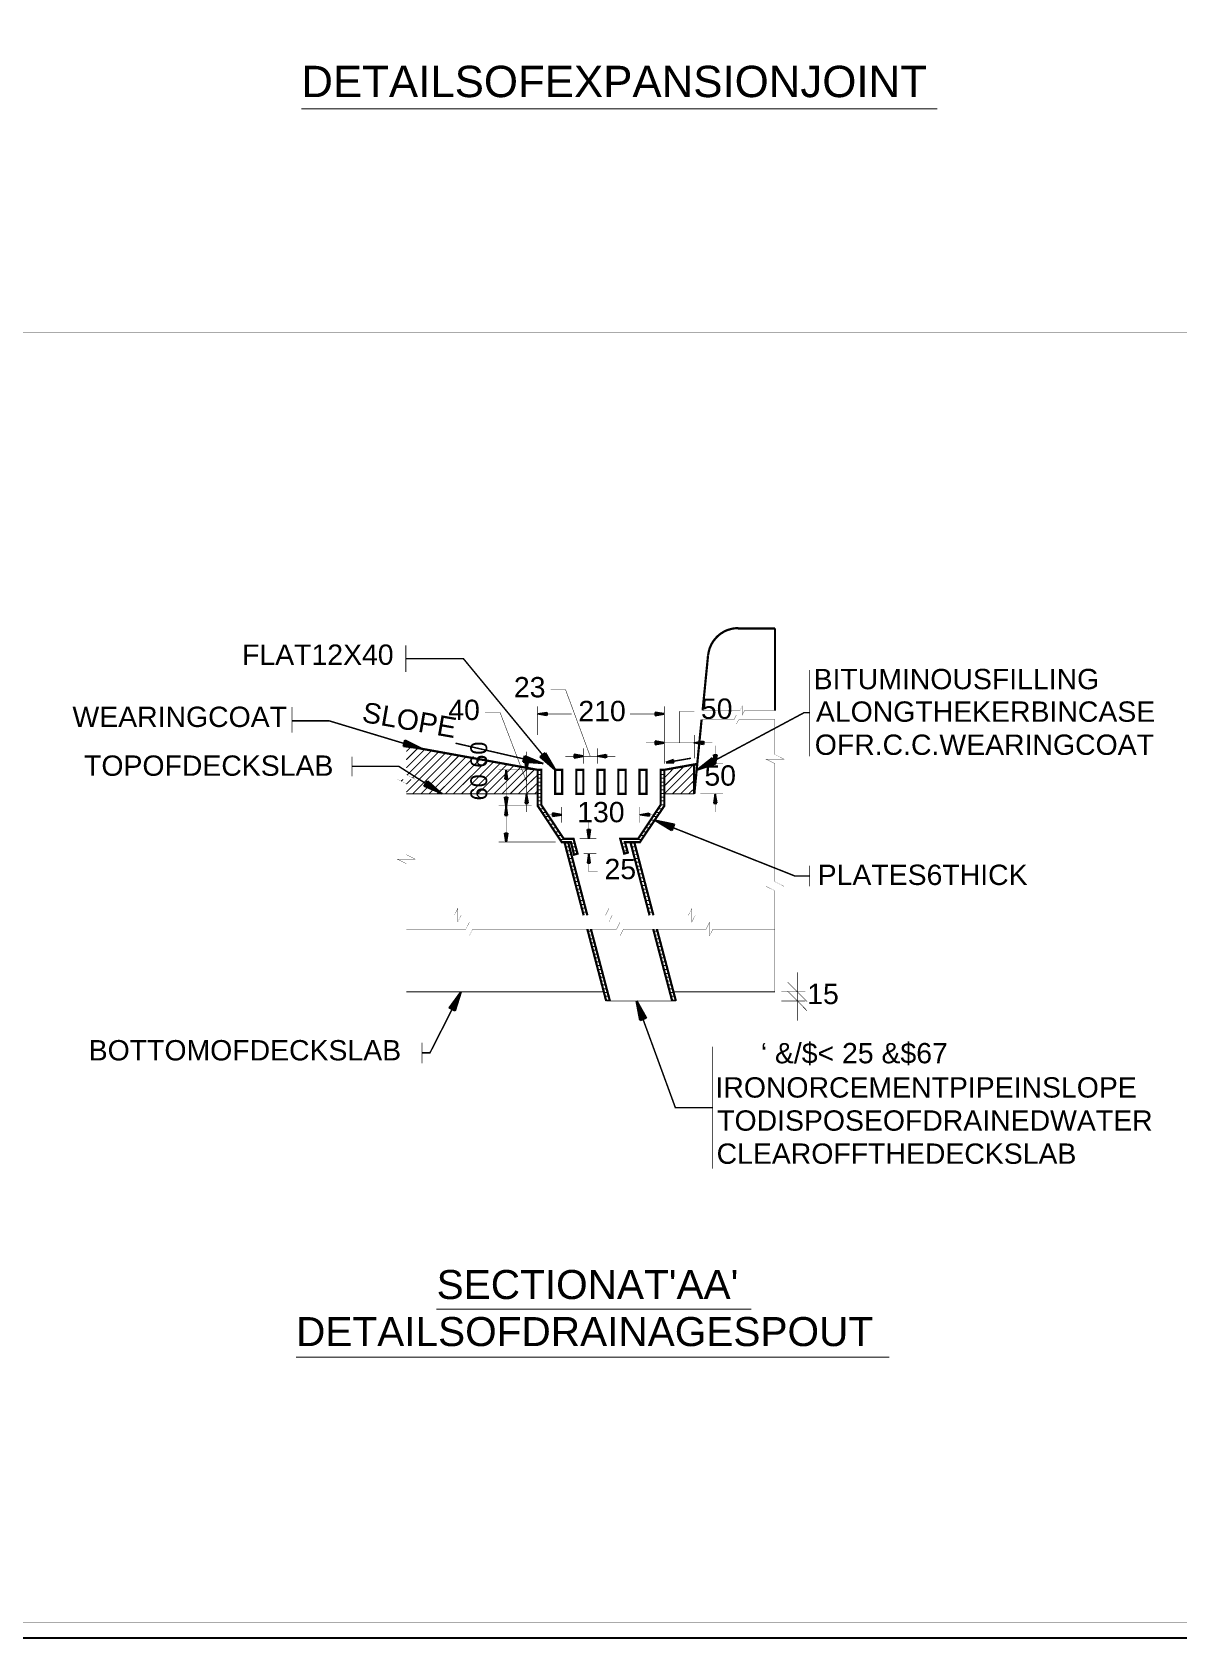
# Model space of a CAD drawing. Header units: millimetres. Extents: x 72 to 769, y 17 to 576.
# Drawn here: x 334.7 to 531.9, y 17.5 to 294.1 of the extents above; entities that cross this region are included whole.
import ezdxf

# ---------------------------------------------------------------- set-up
doc = ezdxf.new("R2010")
doc.units = ezdxf.units.MM
for name, color, linetype in [('H', 7, 'Continuous'), ('P', 7, 'Continuous'), ('T', 7, 'Continuous')]:
    doc.layers.add(name, color=color, linetype=linetype)

msp = doc.modelspace()

# ---------------------------------------------------------------- hatches: boundary and pattern name
at = {"layer": 'H', "linetype": 'Continuous'}
for points in [[(423.263, 176.424), (421.693, 176.689), (423.263, 176.936), (423.263, 176.424)], [(441.925, 176.424), (441.925, 176.936), (443.495, 176.689), (441.925, 176.424)], [(401.973, 170.639), (398.586, 171.097), (398.886, 172.156), (401.973, 170.639)], [(441.925, 171.432), (441.925, 171.979), (443.495, 171.732), (441.925, 171.432)], [(450.233, 171.432), (448.663, 171.732), (450.233, 171.979), (450.233, 171.432)], [(422.663, 168.169), (419.241, 168.381), (419.488, 169.492), (422.663, 168.169)], [(424.709, 167.076), (422.116, 169.316), (423.016, 170.004), (424.709, 167.076)], [(428.008, 169.157), (428.008, 169.704), (429.578, 169.404), (428.008, 169.157)], [(433.511, 169.157), (431.976, 169.404), (433.511, 169.704), (433.511, 169.157)], [(443.83, 168.346), (445.064, 168.769), (445.153, 168.346), (443.83, 168.346)], [(449.086, 167.04), (451.803, 169.104), (452.296, 168.134), (449.086, 167.04)], [(452.261, 168.099), (452.014, 169.651), (452.561, 169.651), (452.261, 168.099)], [(416.031, 165.506), (416.278, 167.076), (416.525, 165.506), (416.031, 165.506)], [(419.788, 167.076), (419.541, 168.593), (420.053, 168.593), (419.788, 167.076)], [(448.663, 162.93), (448.663, 168.01), (449.174, 168.099), (449.174, 168.01), (448.663, 162.93)], [(405.271, 162.93), (402.131, 164.236), (402.731, 165.171), (405.271, 162.93)], [(416.278, 160.849), (416.031, 162.384), (416.525, 162.384), (416.278, 160.849)], [(416.031, 159.279), (416.278, 160.849), (416.525, 159.279), (416.031, 159.279)], [(419.541, 161.361), (419.788, 162.93), (420.053, 161.361), (419.541, 161.361)], [(452.014, 161.361), (452.261, 162.93), (452.561, 161.361), (452.014, 161.361)], [(424.286, 159.068), (424.286, 159.579), (425.838, 159.332), (424.286, 159.068)], [(440.866, 159.068), (439.314, 159.332), (440.866, 159.579), (440.866, 159.068)], [(444.765, 156.616), (441.854, 158.397), (445.188, 157.674), (444.765, 156.616)], [(416.278, 154.623), (416.031, 156.157), (416.525, 156.157), (416.278, 154.623)], [(430.495, 155.222), (430.248, 156.792), (430.759, 156.792), (430.495, 155.222)], [(430.248, 151.077), (430.495, 152.647), (430.759, 151.077), (430.248, 151.077)], [(407.476, 125.589), (406.453, 126.1), (408.481, 128.852), (407.476, 125.589)], [(439.349, 123.931), (438.714, 127.282), (440.408, 124.319), (439.349, 123.931)]]:
    msp.add_hatch(color=256, dxfattribs=at).paths.add_polyline_path(points)

# ---------------------------------------------------------------- linework, layer by layer
at = {"layer": 'P', "color": 1, "const_width": 0.339}
msp.add_lwpolyline([(72.602, 575.98), (768.015, 575.98), (768.015, 17.639), (72.602, 17.639), (72.602, 575.98)], dxfattribs=at)
at = {"layer": 'P'}
for points, const_width in [([(75.195, 573.405), (765.44, 573.405), (765.44, 20.232), (75.195, 20.232), (75.195, 573.405)], 0.042), ([(381, 280.882), (490.52, 280.882)], 0.169), ([(75.195, 242.305), (536.152, 242.305)], 0.042), ([(456.212, 191.47), (456.089, 191.47), (455.842, 191.453), (455.595, 191.435), (455.348, 191.4), (455.119, 191.347), (454.889, 191.294), (454.66, 191.223), (454.431, 191.153), (454.201, 191.064), (453.99, 190.976), (453.778, 190.87), (453.584, 190.747), (453.284, 190.571), (452.914, 190.288), (452.561, 189.971), (452.243, 189.618), (452.032, 189.353), (451.891, 189.159), (451.767, 188.948), (451.644, 188.754), (451.538, 188.542), (451.45, 188.33), (451.344, 188.101), (451.273, 187.872), (451.203, 187.643), (451.15, 187.413), (451.097, 187.166), (451.062, 186.919), (451.044, 186.796)], 0.381), ([(462.545, 191.417), (456.195, 191.417)], 0.381), ([(462.545, 191.417), (462.545, 177.288)], 0.381), ([(398.992, 183.938), (398.992, 188.507)], 0.127), ([(422.54, 169.668), (408.905, 186.214), (398.992, 186.214)], 0.254), ([(451.026, 186.761), (450.092, 177.288)], 0.381), ([(468.507, 169.404), (468.507, 184.273)], 0.127), ([(430.742, 169.404), (426.508, 180.834), (423.933, 180.834)], 0.085), ([(379.395, 173.478), (379.395, 177.871)], 0.127), ([(421.693, 173.09), (421.693, 178.012)], 0.085), ([(443.495, 173.09), (443.495, 178.012)], 0.085), ([(446.07, 171.732), (446.07, 177.112), (448.663, 177.112)], 0.085), ([(462.545, 177.288), (457.323, 177.288), (456.918, 176.53), (456.918, 178.082), (456.53, 177.288), (450.092, 177.288)], 0.042), ([(452.032, 168.61), (467.536, 176.9), (468.507, 176.9)], 0.254), ([(398.709, 171.609), (385.798, 175.507), (379.395, 175.507)], 0.254), ([(419.788, 165.012), (415.219, 176.953), (412.627, 176.953)], 0.085), ([(423.263, 176.689), (427.531, 176.689)], 0.085), ([(441.925, 176.689), (437.603, 176.689)], 0.085), ([(449.915, 175.719), (448.663, 162.93)], 0.381), ([(462.545, 175.719), (456.318, 175.719), (455.895, 174.96), (455.895, 176.53), (455.507, 175.719), (449.915, 175.719)], 0.042), ([(462.545, 175.719), (462.545, 169.704), (464.114, 168.91), (461.01, 168.91), (462.545, 168.134), (462.545, 147.814), (464.114, 147.02), (461.01, 147.02), (462.545, 146.262), (462.545, 128.852)], 0.042), ([(419.365, 168.945), (407.547, 171.662)], 0.254), ([(441.925, 171.732), (440.355, 171.732)], 0.085), ([(443.495, 168.134), (443.495, 173.055)], 0.085), ([(443.495, 171.732), (448.663, 171.732)], 0.085), ([(448.663, 169.069), (448.663, 173.055)], 0.085), ([(450.215, 171.732), (451.785, 171.732)], 0.085), ([(389.731, 165.982), (389.731, 169.369)], 0.127), ([(399.08, 171.185), (399.08, 166.229), (400.65, 165.435), (397.563, 165.435), (399.08, 164.677), (399.08, 152.471), (400.65, 151.677), (397.563, 151.677), (399.08, 150.918), (399.08, 128.852)], 0.042), ([(399.08, 171.185), (421.693, 167.076)], 0.381), ([(399.08, 170.215), (399.891, 171.027)], 0.169), ([(399.08, 168.822), (401.073, 170.815)], 0.169), ([(399.08, 167.428), (402.255, 170.603)], 0.169), ([(399.08, 163.23), (405.818, 169.968)], 0.169), ([(399.203, 166.158), (403.437, 170.392)], 0.169), ([(400.138, 165.682), (404.636, 170.18)], 0.169), ([(400.173, 162.93), (407, 169.757)], 0.169), ([(401.585, 162.93), (408.182, 169.545)], 0.169), ([(402.978, 162.93), (409.363, 169.333)], 0.169), ([(404.372, 162.93), (410.563, 169.069)], 0.169), ([(405.765, 162.93), (411.745, 168.857)], 0.169), ([(407.176, 162.93), (412.926, 168.645)], 0.169), ([(419.788, 168.61), (419.788, 170.18)], 0.085), ([(427.99, 169.404), (426.473, 169.404)], 0.085), ([(429.56, 168.134), (429.56, 170.762)], 0.085), ([(429.56, 169.404), (431.976, 169.404)], 0.085), ([(431.976, 168.134), (431.976, 170.762)], 0.085), ([(433.493, 169.404), (435.063, 169.404)], 0.085), ([(445.1, 168.557), (448.098, 169.069)], 0.254), ([(452.261, 169.668), (452.261, 171.238)], 0.085), ([(402.431, 164.712), (397.775, 167.675), (389.731, 167.675)], 0.254), ([(408.57, 162.93), (414.108, 168.434)], 0.169), ([(409.963, 162.93), (415.29, 168.222)], 0.169), ([(411.357, 162.93), (416.437, 168.01)], 0.169), ([(412.75, 162.93), (417.618, 167.799)], 0.169), ([(414.161, 162.93), (418.818, 167.587)], 0.169), ([(420.635, 167.076), (414.955, 167.076)], 0.085), ([(415.555, 162.93), (420, 167.375)], 0.169), ([(416.948, 162.93), (421.181, 167.164)], 0.169), ([(418.342, 162.93), (421.693, 166.229)], 0.169), ([(420.635, 167.076), (418.465, 167.076)], 0.085), ([(419.788, 167.076), (419.788, 162.93)], 0.085), ([(421.693, 167.076), (421.693, 160.867), (425.838, 154.64), (427.408, 154.64), (427.955, 152.471), (428.554, 152.647), (427.867, 155.222), (426.173, 155.222), (422.328, 161.025), (422.328, 167.076), (421.693, 167.076)], 0.381), ([(421.693, 166.952), (422.328, 166.952)], 0.169), ([(421.693, 166.282), (422.328, 166.282)], 0.169), ([(424.692, 167.076), (425.926, 167.076), (425.926, 162.93), (424.692, 162.93), (424.692, 167.076)], 0.381), ([(428.343, 167.076), (429.56, 167.076), (429.56, 162.93), (428.343, 162.93), (428.343, 167.076)], 0.381), ([(431.976, 167.076), (433.211, 167.076), (433.211, 162.93), (431.976, 162.93), (431.976, 167.076)], 0.381), ([(435.575, 167.076), (436.845, 167.076), (436.845, 162.93), (435.575, 162.93), (435.575, 167.076)], 0.381), ([(436.598, 152.647), (435.91, 155.222), (438.997, 155.222), (442.86, 161.025), (442.86, 167.076), (443.495, 167.076), (443.495, 160.867), (439.297, 154.64), (436.721, 154.64), (437.215, 152.823), (436.598, 152.647)], 0.381), ([(439.208, 167.076), (440.443, 167.076), (440.443, 162.93), (439.208, 162.93), (439.208, 167.076)], 0.381), ([(442.86, 166.952), (443.495, 166.952)], 0.169), ([(442.86, 166.282), (443.495, 166.282)], 0.169), ([(443.495, 167.076), (449.157, 168.099)], 0.381), ([(443.495, 162.93), (448.575, 168.01)], 0.169), ([(443.495, 164.289), (446.881, 167.675)], 0.169), ([(443.495, 165.682), (445.135, 167.375)], 0.169), ([(444.888, 162.93), (448.663, 166.652)], 0.169), ([(448.663, 162.93), (448.663, 168.01)], 0.169), ([(450.215, 168.099), (453.602, 168.099)], 0.085), ([(398.198, 165.135), (398.533, 165.435)], 0.169), ([(399.08, 164.624), (399.927, 165.435)], 0.169), ([(416.278, 165.523), (416.278, 162.384)], 0.085), ([(419.735, 162.93), (421.693, 164.835)], 0.169), ([(421.146, 162.93), (421.693, 163.442)], 0.169), ([(421.693, 165.647), (422.328, 165.647)], 0.169), ([(421.693, 164.959), (422.328, 164.959)], 0.169), ([(421.693, 164.324), (422.328, 164.324)], 0.169), ([(421.693, 163.654), (422.328, 163.654)], 0.169), ([(442.86, 165.647), (443.495, 165.647)], 0.169), ([(442.86, 164.959), (443.495, 164.959)], 0.169), ([(442.86, 164.324), (443.495, 164.324)], 0.169), ([(442.86, 163.654), (443.495, 163.654)], 0.169), ([(446.282, 162.93), (448.663, 165.259)], 0.169), ([(447.675, 162.93), (448.663, 163.865)], 0.169), ([(399.08, 162.93), (421.693, 162.93)], 0.169), ([(420.635, 160.867), (414.955, 160.867)], 0.085), ([(420.635, 160.867), (414.955, 160.867)], 0.085), ([(420.635, 162.93), (418.465, 162.93)], 0.085), ([(419.788, 161.361), (419.788, 159.808)], 0.085), ([(421.693, 163.019), (422.328, 163.019)], 0.169), ([(421.693, 162.348), (422.328, 162.348)], 0.169), ([(421.693, 161.713), (422.328, 161.713)], 0.169), ([(421.693, 161.025), (422.328, 161.025)], 0.169), ([(421.993, 160.355), (422.751, 160.355)], 0.169), ([(425.838, 157.974), (425.838, 160.655)], 0.085), ([(439.297, 157.974), (439.297, 160.655)], 0.085), ([(442.383, 160.355), (443.159, 160.355)], 0.169), ([(442.86, 163.019), (443.495, 163.019)], 0.169), ([(442.86, 162.348), (443.495, 162.348)], 0.169), ([(442.86, 161.713), (443.495, 161.713)], 0.169), ([(442.86, 161.025), (443.495, 161.025)], 0.169), ([(443.495, 162.93), (448.663, 162.93)], 0.169), ([(449.721, 162.93), (453.602, 162.93)], 0.085), ([(452.261, 161.361), (452.261, 159.808)], 0.085), ([(416.278, 159.297), (416.278, 156.157)], 0.085), ([(422.451, 159.72), (423.175, 159.72)], 0.169), ([(424.268, 159.332), (422.698, 159.332)], 0.085), ([(422.875, 159.032), (423.633, 159.032)], 0.169), ([(423.298, 158.397), (424.057, 158.397)], 0.169), ([(423.757, 157.727), (424.515, 157.727)], 0.169), ([(430.495, 156.792), (430.495, 158.362)], 0.085), ([(440.655, 157.727), (441.413, 157.727)], 0.169), ([(440.866, 159.332), (442.436, 159.332)], 0.085), ([(441.078, 158.397), (441.837, 158.397)], 0.169), ([(441.537, 159.032), (442.26, 159.032)], 0.169), ([(441.96, 159.72), (442.736, 159.72)], 0.169), ([(424.18, 157.092), (424.956, 157.092)], 0.169), ([(424.656, 156.422), (425.379, 156.422)], 0.169), ([(425.08, 155.787), (425.838, 155.787)], 0.169), ([(425.503, 155.099), (427.919, 155.099)], 0.169), ([(428.925, 155.222), (431.8, 155.222)], 0.085), ([(435.963, 155.099), (439.632, 155.099)], 0.169), ([(439.332, 155.787), (440.055, 155.787)], 0.169), ([(439.773, 156.422), (440.531, 156.422)], 0.169), ([(440.231, 157.092), (440.955, 157.092)], 0.169), ([(444.976, 157.127), (465.967, 148.802), (468.507, 148.802)], 0.254), ([(424.78, 154.64), (414.955, 154.64)], 0.085), ([(429.613, 142.028), (426.297, 154.64)], 0.381), ([(426.35, 154.428), (426.985, 154.428)], 0.169), ([(426.508, 153.793), (427.143, 153.793)], 0.169), ([(426.685, 153.106), (427.32, 153.106)], 0.169), ([(430.248, 142.028), (426.932, 154.64)], 0.381), ([(426.861, 152.471), (427.496, 152.471)], 0.169), ([(427.443, 154.428), (428.078, 154.428)], 0.169), ([(427.62, 153.793), (428.255, 153.793)], 0.169), ([(427.778, 153.106), (428.413, 153.106)], 0.169), ([(429.613, 152.647), (431.8, 152.647)], 0.085), ([(436.122, 154.428), (436.757, 154.428)], 0.169), ([(436.298, 153.793), (436.933, 153.793)], 0.169), ([(436.457, 153.106), (437.145, 153.106)], 0.169), ([(440.955, 142.028), (437.656, 154.64)], 0.381), ([(437.691, 154.428), (438.362, 154.428)], 0.169), ([(437.868, 153.793), (438.538, 153.793)], 0.169), ([(438.079, 153.106), (438.714, 153.106)], 0.169), ([(441.625, 142.028), (438.326, 154.64)], 0.381), ([(438.238, 152.471), (438.873, 152.471)], 0.169), ([(427.02, 151.8), (427.655, 151.8)], 0.169), ([(427.196, 151.165), (427.831, 151.165)], 0.169), ([(427.355, 150.495), (428.043, 150.495)], 0.169), ([(427.531, 149.86), (428.202, 149.86)], 0.169), ([(430.495, 151.077), (430.495, 149.507)], 0.085), ([(432.012, 149.507), (430.495, 149.507)], 0.085), ([(438.415, 151.8), (439.05, 151.8)], 0.169), ([(438.573, 151.165), (439.208, 151.165)], 0.169), ([(438.75, 150.495), (439.385, 150.495)], 0.169), ([(438.926, 149.86), (439.561, 149.86)], 0.169), ([(468.507, 147.02), (468.507, 150.566)], 0.127), ([(427.743, 149.172), (428.378, 149.172)], 0.169), ([(427.919, 148.502), (428.554, 148.502)], 0.169), ([(428.078, 147.867), (428.713, 147.867)], 0.169), ([(428.255, 147.179), (428.89, 147.179)], 0.169), ([(428.413, 146.544), (429.048, 146.544)], 0.169), ([(439.085, 149.172), (439.72, 149.172)], 0.169), ([(439.261, 148.502), (439.896, 148.502)], 0.169), ([(439.42, 147.867), (440.108, 147.867)], 0.169), ([(439.596, 147.179), (440.267, 147.179)], 0.169), ([(439.808, 146.544), (440.443, 146.544)], 0.169), ([(428.59, 145.874), (429.225, 145.874)], 0.169), ([(428.748, 145.239), (429.401, 145.239)], 0.169), ([(428.925, 144.568), (429.56, 144.568)], 0.169), ([(429.101, 143.88), (429.772, 143.88)], 0.169), ([(439.984, 145.874), (440.619, 145.874)], 0.169), ([(440.143, 145.239), (440.778, 145.239)], 0.169), ([(440.32, 144.568), (440.955, 144.568)], 0.169), ([(440.478, 143.88), (441.113, 143.88)], 0.169), ([(399.08, 142.028), (407.335, 142.028), (407.935, 143.21), (407.935, 140.882), (408.517, 142.028), (433.37, 142.028), (433.97, 143.21), (433.97, 140.882), (434.516, 142.028), (447.64, 142.028), (448.239, 143.21), (448.239, 140.882), (448.822, 142.028), (462.545, 142.028)], 0.042), ([(429.26, 143.245), (429.948, 143.245)], 0.169), ([(429.472, 142.575), (430.107, 142.575)], 0.169), ([(440.655, 143.245), (441.29, 143.245)], 0.169), ([(440.831, 142.575), (441.448, 142.575)], 0.169), ([(399.08, 139.647), (409.328, 139.647), (409.928, 140.829), (409.928, 138.501), (410.51, 139.647), (435.275, 139.647), (435.875, 140.829), (435.875, 138.501), (436.457, 139.647), (450.691, 139.647), (451.273, 140.829), (451.273, 138.501), (451.873, 139.647), (462.545, 139.647)], 0.042), ([(433.493, 127.282), (430.248, 139.647)], 0.381), ([(430.318, 139.312), (430.953, 139.312)], 0.169), ([(430.495, 138.642), (431.13, 138.642)], 0.169), ([(434.128, 127.282), (430.865, 139.647)], 0.381), ([(444.853, 127.282), (441.59, 139.647)], 0.381), ([(441.713, 139.312), (442.348, 139.312)], 0.169), ([(441.889, 138.642), (442.507, 138.642)], 0.169), ([(445.488, 127.282), (442.225, 139.647)], 0.381), ([(430.671, 137.954), (431.306, 137.954)], 0.169), ([(430.83, 137.319), (431.465, 137.319)], 0.169), ([(431.006, 136.648), (431.677, 136.648)], 0.169), ([(431.165, 136.013), (431.853, 136.013)], 0.169), ([(442.048, 137.954), (442.683, 137.954)], 0.169), ([(442.225, 137.319), (442.86, 137.319)], 0.169), ([(442.383, 136.648), (443.018, 136.648)], 0.169), ([(442.56, 136.013), (443.195, 136.013)], 0.169), ([(431.377, 135.326), (432.012, 135.326)], 0.169), ([(431.553, 134.691), (432.188, 134.691)], 0.169), ([(431.729, 134.02), (432.364, 134.02)], 0.169), ([(431.888, 133.385), (432.523, 133.385)], 0.169), ([(432.065, 132.715), (432.7, 132.715)], 0.169), ([(442.736, 135.326), (443.371, 135.326)], 0.169), ([(442.895, 134.691), (443.53, 134.691)], 0.169), ([(443.071, 134.02), (443.742, 134.02)], 0.169), ([(443.23, 133.385), (443.918, 133.385)], 0.169), ([(443.442, 132.715), (444.077, 132.715)], 0.169), ([(432.223, 132.027), (432.858, 132.027)], 0.169), ([(432.4, 131.392), (433.035, 131.392)], 0.169), ([(432.576, 130.722), (433.211, 130.722)], 0.169), ([(432.735, 130.087), (433.423, 130.087)], 0.169), ([(443.618, 132.027), (444.253, 132.027)], 0.169), ([(443.794, 131.392), (444.429, 131.392)], 0.169), ([(443.953, 130.722), (444.588, 130.722)], 0.169), ([(444.13, 130.087), (444.765, 130.087)], 0.169), ([(464.732, 130.545), (468.083, 127.159)], 0.085), ([(466.443, 128.852), (466.443, 132.203)], 0.085), ([(399.08, 128.852), (433.07, 128.852)], 0.169), ([(432.911, 129.399), (433.582, 129.399)], 0.169), ([(433.123, 128.764), (433.758, 128.764)], 0.169), ([(433.282, 128.094), (433.917, 128.094)], 0.169), ([(433.458, 127.423), (434.093, 127.423)], 0.169), ([(433.493, 127.282), (445.488, 127.282)], 0.127), ([(444.288, 129.399), (444.923, 129.399)], 0.169), ([(444.465, 128.764), (445.1, 128.764)], 0.169), ([(444.623, 128.094), (445.276, 128.094)], 0.169), ([(444.8, 127.423), (445.435, 127.423)], 0.169), ([(445.1, 128.852), (462.545, 128.852)], 0.169), ([(463.638, 128.852), (467.748, 128.852)], 0.085), ([(463.638, 127.282), (467.748, 127.282)], 0.085), ([(468.083, 125.589), (464.732, 128.976)], 0.085), ([(466.443, 128.852), (466.443, 127.282)], 0.085), ([(466.443, 127.282), (466.443, 123.896)], 0.085), ([(406.964, 125.853), (403.154, 118.357), (401.796, 118.357)], 0.254), ([(439.843, 124.107), (445.4, 108.92), (451.838, 108.92)], 0.254), ([(401.796, 116.575), (401.796, 120.086)], 0.127), ([(451.838, 98.425), (451.838, 119.415)], 0.127), ([(404.248, 74.207), (458.47, 74.207)], 0.169), ([(380.065, 65.987), (482.23, 65.987)], 0.169)]:
    msp.add_lwpolyline(points, dxfattribs=dict(at, const_width=const_width))
for points in [[(421.693, 176.689), (423.263, 176.953)], [(423.263, 176.442), (421.693, 176.689)], [(423.263, 176.953), (423.263, 176.442)], [(441.925, 176.953), (441.925, 176.442)], [(443.495, 176.689), (441.925, 176.953)], [(441.925, 176.442), (443.495, 176.689)], [(398.568, 171.097), (398.868, 172.156)], [(398.868, 172.156), (401.955, 170.639)], [(441.925, 171.997), (441.925, 171.45)], [(443.495, 171.732), (441.925, 171.997)], [(441.925, 171.45), (443.495, 171.732)], [(448.663, 171.732), (450.215, 171.997)], [(450.215, 171.45), (448.663, 171.732)], [(450.215, 171.997), (450.215, 171.45)], [(401.955, 170.639), (398.568, 171.097)], [(419.223, 168.398), (419.488, 169.492)], [(419.488, 169.492), (422.663, 168.187)], [(422.116, 169.333), (422.998, 170.004)], [(424.692, 167.076), (422.116, 169.333)], [(422.998, 170.004), (424.692, 167.076)], [(427.99, 169.704), (427.99, 169.157)], [(429.56, 169.404), (427.99, 169.704)], [(427.99, 169.157), (429.56, 169.404)], [(431.976, 169.404), (433.493, 169.704)], [(433.493, 169.157), (431.976, 169.404)], [(433.493, 169.704), (433.493, 169.157)], [(445.064, 168.769), (443.83, 168.346)], [(445.135, 168.346), (445.064, 168.769)], [(449.086, 167.04), (451.785, 169.122)], [(451.785, 169.122), (452.296, 168.134)], [(451.997, 169.668), (452.543, 169.668)], [(452.261, 168.099), (451.997, 169.668)], [(452.543, 169.668), (452.261, 168.099)], [(416.278, 167.076), (416.013, 165.523)], [(416.525, 165.523), (416.278, 167.076)], [(422.663, 168.187), (419.223, 168.398)], [(419.523, 168.61), (420.035, 168.61)], [(419.788, 167.076), (419.523, 168.61)], [(420.035, 168.61), (419.788, 167.076)], [(443.83, 168.346), (445.135, 168.346)], [(449.157, 168.099), (448.663, 168.01)], [(448.663, 168.01), (449.157, 168.01)], [(448.663, 168.01), (449.157, 168.01)], [(449.157, 168.01), (448.663, 162.93)], [(448.663, 162.93), (448.663, 168.01)], [(452.296, 168.134), (449.086, 167.04)], [(449.157, 168.01), (449.157, 168.099)], [(402.131, 164.253), (402.731, 165.171)], [(405.271, 162.93), (402.131, 164.253)], [(402.731, 165.171), (405.271, 162.93)], [(416.013, 165.523), (416.525, 165.523)], [(416.013, 162.384), (416.525, 162.384)], [(416.278, 160.867), (416.013, 162.384)], [(416.278, 160.867), (416.013, 159.297)], [(416.525, 162.384), (416.278, 160.867)], [(416.525, 159.297), (416.278, 160.867)], [(419.788, 162.93), (419.523, 161.361)], [(419.523, 161.361), (420.035, 161.361)], [(420.035, 161.361), (419.788, 162.93)], [(452.261, 162.93), (451.997, 161.361)], [(451.997, 161.361), (452.543, 161.361)], [(452.543, 161.361), (452.261, 162.93)], [(416.013, 159.297), (416.525, 159.297)], [(424.268, 159.597), (424.268, 159.085)], [(425.838, 159.332), (424.268, 159.597)], [(424.268, 159.085), (425.838, 159.332)], [(439.297, 159.332), (440.866, 159.597)], [(440.866, 159.085), (439.297, 159.332)], [(440.866, 159.597), (440.866, 159.085)], [(444.765, 156.633), (441.837, 158.397)], [(441.837, 158.397), (445.188, 157.692)], [(445.188, 157.692), (444.765, 156.633)], [(416.013, 156.157), (416.525, 156.157)], [(416.278, 154.64), (416.013, 156.157)], [(416.525, 156.157), (416.278, 154.64)], [(430.248, 156.792), (430.742, 156.792)], [(430.495, 155.222), (430.248, 156.792)], [(430.742, 156.792), (430.495, 155.222)], [(430.495, 152.647), (430.248, 151.077)], [(430.742, 151.077), (430.495, 152.647)], [(430.248, 151.077), (430.742, 151.077)], [(406.453, 126.1), (408.481, 128.852)], [(408.481, 128.852), (407.458, 125.589)], [(439.332, 123.948), (438.714, 127.282)], [(438.714, 127.282), (440.39, 124.319)], [(407.458, 125.589), (406.453, 126.1)], [(440.39, 124.319), (439.332, 123.948)]]:
    msp.add_lwpolyline(points, dxfattribs=at)

# ---------------------------------------------------------------- texts
at = {"layer": 'T', "attachment_point": 7}
for s, insert, char_height in [('{\\fArial|b0|i0|c0|p18;DETAILSOFEXPANSIONJOINT}', (381, 282.8), 5.4), ('{\\fArial|b0|i0|c0|p18;FLAT12X40}', (370.8, 185.1), 3.5), ('{\\fArial|b0|i0|c0|p18;23}', (417.6, 179.5), 3.5), ('{\\fArial|b0|i0|c0|p18;BITUMINOUSFILLING}', (469.2, 180.9), 3.5), ('{\\fArial|b0|i0|c0|p18;WEARINGCOAT}', (341.6, 174.4), 3.5), ('{\\fArial|b0|i0|c0|p18;40}', (406.3, 175.6), 3.5), ('{\\fArial|b0|i0|c0|p18;210}', (428.7, 175.4), 3.5), ('{\\fArial|b0|i0|c0|p18;50}', (449.8, 175.8), 3.5), ('{\\fArial|b0|i0|c0|p18;ALONGTHEKERBINCASE}', (469.6, 175.3), 3.5), ('{\\fArial|b0|i0|c0|p18;OFR.C.C.WEARINGCOAT}', (469.4, 169.6), 3.5), ('{\\fArial|b0|i0|c0|p18;TOPOFDECKSLAB}', (343.6, 166), 3.5), ('{\\fArial|b0|i0|c0|p18;50}', (450.4, 164.3), 3.5), ('{\\fArial|b0|i0|c0|p18;130}', (428.5, 158), 3.5), ('{\\fArial|b0|i0|c0|p18;25}', (433.2, 148.2), 3.5), ('{\\fArial|b0|i0|c0|p18;PLATES6THICK}', (469.9, 147.2), 3.5), ('{\\fArial|b0|i0|c0|p18;15}', (468.1, 126.7), 3.5), ('{\\fArial|b0|i0|c0|p18;BOTTOMOFDECKSLAB}', (344.4, 117), 3.5), ('{\\fArial|b0|i0|c0|p18;‘ &/$< 25 &$67}', (460.1, 116.2), 3.5), ('{\\fArial|b0|i0|c0|p18;IRONORCEMENTPIPEINSLOPE}', (452.3, 110.6), 3.5), ('{\\fArial|b0|i0|c0|p18;TODISPOSEOFDRAINEDWATER}', (452.6, 104.9), 3.5), ('{\\fArial|b0|i0|c0|p18;CLEAROFFTHEDECKSLAB}', (452.5, 99.2), 3.5), ("{\\fArial|b0|i0|c0|p18;SECTIONAT'AA'}", (404.3, 75.9), 5), ('{\\fArial|b0|i0|c0|p18;DETAILSOFDRAINAGESPOUT}', (380.1, 67.8), 5)]:
    msp.add_mtext(s, dxfattribs=dict(at, insert=insert, char_height=char_height))
at = {"layer": 'T', "attachment_point": 1}
for s, insert, char_height, rotation in [('{\\fArial|b0|i0|c0|p18;SLOPE}', (391.9, 178.8), 3.5, 350), ('{\\fArial|b0|i0|c0|p18;60 60}', (410.1, 161.8), 2.9, 90)]:
    msp.add_mtext(s, dxfattribs=dict(at, insert=insert, char_height=char_height, rotation=rotation))

doc.saveas('drawing.dxf')
